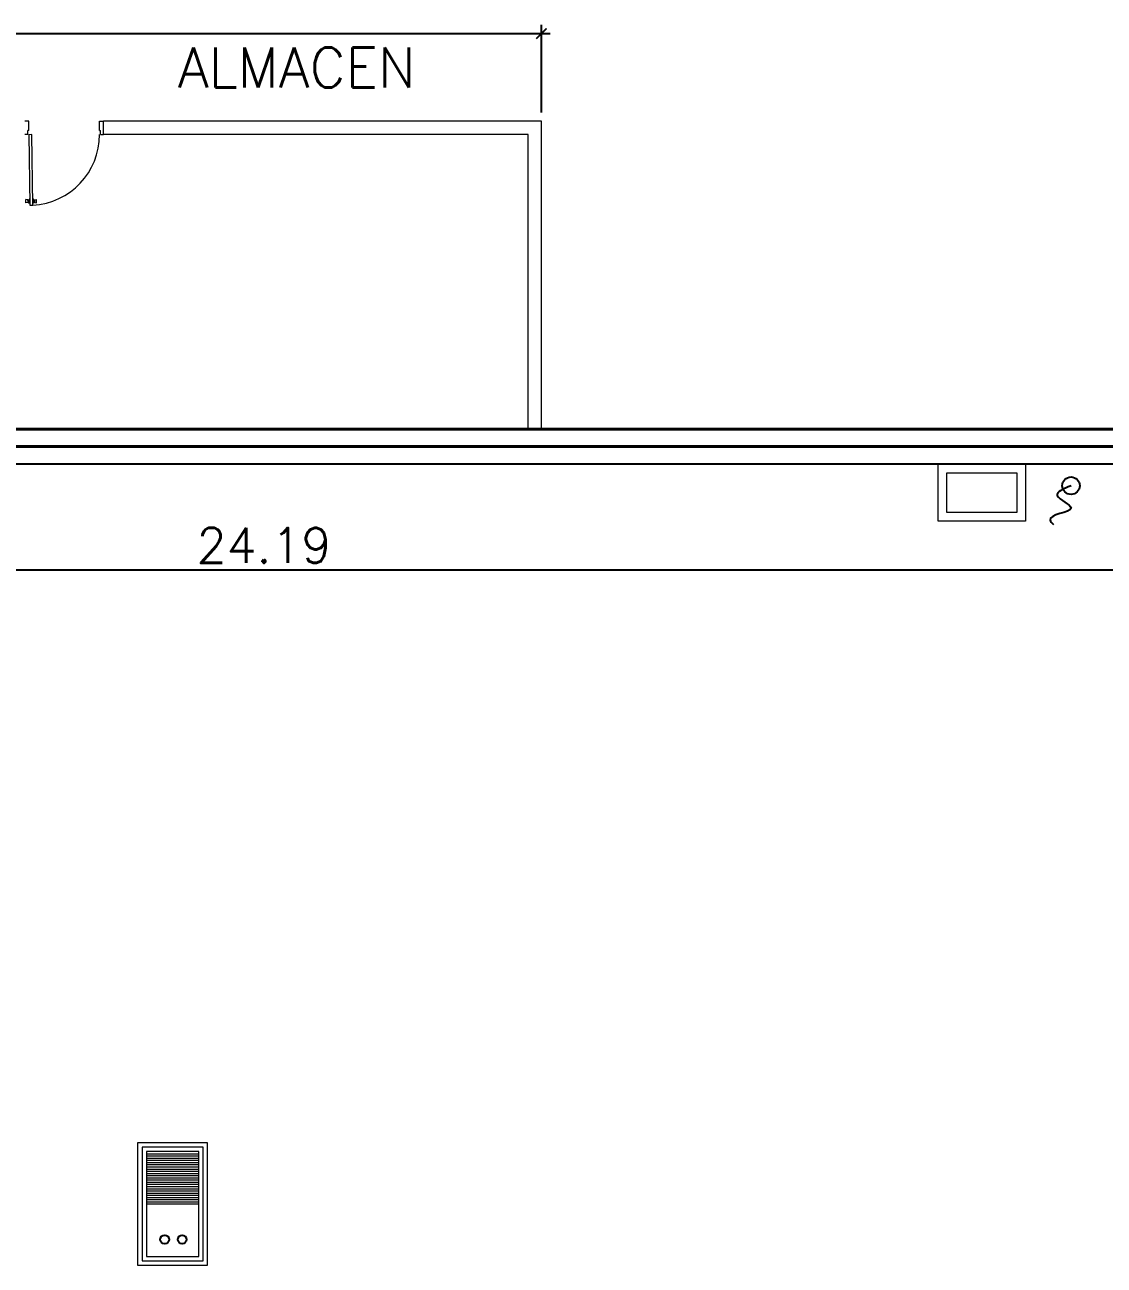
# Model space of a CAD drawing. Header units: metres. Extents: x 2026 to 2182, y 1015 to 1085.
# Drawn here: x 2156.84 to 2169.18, y 1055.89 to 1070.07 of the extents above; entities that cross this region are included whole.
import ezdxf

# ---------------------------------------------------------------- set-up
doc = ezdxf.new("R2010")
doc.units = ezdxf.units.M
doc.linetypes.add('HIDDEN', pattern=[9.525, 6.35, -3.175])
doc.layers.get('Defpoints').update_dxf_attribs({"lineweight": 0})
for name, color, linetype, lineweight in [('01', 9, 'HIDDEN', 9), ('02', 2, 'Continuous', 0), ('AAPUERTA', 42, 'Continuous', 20), ('muro00', 252, 'Continuous', 0), ('MUROS', 1, 'Continuous', 40)]:
    doc.layers.add(name, color=color, linetype=linetype, lineweight=lineweight)
doc.layers.add('015', color=40, linetype='Continuous')
doc.layers.add('03', color=3, linetype='Continuous')
doc.styles.add('COTA50', font='romans.shx', dxfattribs={"height": 0.4})
doc.styles.add('ROMANS', font='ROMANS')
doc.dimstyles.new('1-100', dxfattribs={"dimscale": 0.1, "dimtxt": 0.4, "dimasz": 1.2, "dimexe": 1, "dimexo": 1, "dimgap": 0.8, "dimtad": 1, "dimzin": 4, "dimdsep": 46, "dimtxsty": 'COTA50', "dimblk": 'ARCHTICK', "dimcen": 2.5, "dimdle": 1, "dimclrd": 1, "dimclre": 1, "dimclrt": 256, "dimadec": 0, "dimazin": 0, "dimtfac": 1, "dimtix": 1, "dimtmove": 2, "dimatfit": 3, "dimfxl": 0, "dimtolj": 1, "dimtzin": 4, "dimarcsym": 0})

# ---------------------------------------------------------------- blocks, each defined once
blk = doc.blocks.new('_ARCHTICK')
at = {"color": 0, "linetype": 'ByBlock', "const_width": 0.15}
blk.add_lwpolyline([(-0.5, -0.5), (0.5, 0.5)], dxfattribs=at)
blk = doc.blocks.new('*D43')
at = {"color": 1, "lineweight": -2}
for p, q in [((2147.478, 1065.15), (2147.478, 1063.74)), ((2171.668, 1065.15), (2171.668, 1063.74)), ((2147.378, 1063.84), (2171.768, 1063.84))]:
    blk.add_line(p, q, dxfattribs=at)
at = {"layer": 'Defpoints', "color": 0}
for p in [(2147.478, 1065.25), (2171.668, 1065.25), (2171.668, 1063.84)]:
    blk.add_point(p, dxfattribs=at)
at = {"color": 1, "lineweight": -2, "xscale": 0.1199999999999999, "yscale": 0.1199999999999999, "zscale": 0.1199999999999999, "rotation": 180}
blk.add_blockref('_ARCHTICK', (2147.478, 1063.84), dxfattribs=at)
at = {"color": 1, "lineweight": -2, "xscale": 0.1199999999999999, "yscale": 0.1199999999999999, "zscale": 0.1199999999999999}
blk.add_blockref('_ARCHTICK', (2171.668, 1063.84), dxfattribs=at)
at = {"insert": (2159.573, 1064.12), "char_height": 0.4, "attachment_point": 5, "style": 'COTA50'}
blk.add_mtext('\\A1;24.19', dxfattribs=at)

msp = doc.modelspace()

# ---------------------------------------------------------------- linework, layer by layer
at = {"color": 1}
for p, q in [((2162.746, 1069.07), (2162.746, 1070.073)), ((2147.178, 1069.973), (2162.846, 1069.973))]:
    msp.add_line(p, q, dxfattribs=at)
at = {"layer": '01', "color": 1}
for p, q in [((2157.737, 1068.82), (2157.737, 1068.97)), ((2162.746, 1068.97), (2157.737, 1068.97)), ((2162.746, 1065.45), (2162.746, 1068.97)), ((2162.596, 1068.82), (2157.737, 1068.82)), ((2162.596, 1065.45), (2162.596, 1068.82)), ((2162.596, 1065.45), (2156.837, 1065.45))]:
    msp.add_line(p, q, dxfattribs=at)
at = {"layer": '01'}
for p, q in [((2158.228, 1057.165), (2158.828, 1057.165)), ((2158.228, 1057.14), (2158.828, 1057.14)), ((2158.228, 1057.115), (2158.828, 1057.115)), ((2158.228, 1057.09), (2158.828, 1057.09)), ((2158.228, 1057.065), (2158.828, 1057.065)), ((2158.228, 1057.04), (2158.828, 1057.04)), ((2158.228, 1057.015), (2158.828, 1057.015)), ((2158.228, 1056.99), (2158.828, 1056.99)), ((2158.228, 1056.965), (2158.828, 1056.965)), ((2158.228, 1056.94), (2158.828, 1056.94)), ((2158.228, 1056.915), (2158.828, 1056.915)), ((2158.228, 1056.89), (2158.828, 1056.89)), ((2158.228, 1056.865), (2158.828, 1056.865)), ((2158.228, 1056.84), (2158.828, 1056.84)), ((2158.228, 1056.815), (2158.828, 1056.815)), ((2158.228, 1056.79), (2158.828, 1056.79)), ((2158.228, 1056.765), (2158.828, 1056.765)), ((2158.228, 1056.74), (2158.828, 1056.74)), ((2158.228, 1056.715), (2158.828, 1056.715)), ((2158.228, 1056.69), (2158.828, 1056.69)), ((2158.228, 1056.665), (2158.828, 1056.665)), ((2158.228, 1056.64), (2158.828, 1056.64)), ((2158.228, 1056.615), (2158.828, 1056.615)), ((2158.228, 1056.59), (2158.828, 1056.59))]:
    msp.add_line(p, q, dxfattribs=at)
for points in [[(2158.128, 1057.29), (2158.128, 1055.89), (2158.928, 1055.89), (2158.928, 1057.29)], [(2158.178, 1057.24), (2158.178, 1055.94), (2158.878, 1055.94), (2158.878, 1057.24)], [(2158.228, 1057.19), (2158.228, 1055.99), (2158.828, 1055.99), (2158.828, 1057.19)]]:
    msp.add_lwpolyline(points, close=True, dxfattribs=at)
at = {"layer": '015'}
msp.add_circle((2168.803, 1064.803), 0.1, dxfattribs=at)
msp.add_spline([(2168.803, 1064.803), (2168.646, 1064.691), (2168.803, 1064.547), (2168.563, 1064.41), (2168.603, 1064.359)], degree=3, dxfattribs=at)
at = {"layer": '02'}
for p, q in [((2167.282, 1064.398), (2167.282, 1065.05)), ((2167.282, 1065.05), (2168.282, 1065.05)), ((2168.282, 1065.05), (2168.282, 1064.398)), ((2167.382, 1064.498), (2167.382, 1064.95)), ((2167.382, 1064.95), (2168.182, 1064.95)), ((2168.182, 1064.95), (2168.182, 1064.498)), ((2168.182, 1064.498), (2167.382, 1064.498)), ((2168.282, 1064.398), (2167.282, 1064.398))]:
    msp.add_line(p, q, dxfattribs=at)
at = {"layer": '03'}
for p, q in [((2147.478, 1065.25), (2171.668, 1065.25)), ((2171.668, 1065.05), (2147.678, 1065.05))]:
    msp.add_line(p, q, dxfattribs=at)
for centre in [(2158.437, 1056.185), (2158.637, 1056.185)]:
    msp.add_circle(centre, 0.05, dxfattribs=at)
at = {"layer": 'AAPUERTA'}
for p, q in [((2156.882, 1068.97), (2156.837, 1068.97)), ((2156.882, 1068.865), (2156.872, 1068.865)), ((2156.872, 1068.82), (2156.872, 1068.865)), ((2156.882, 1068.865), (2156.882, 1068.97)), ((2157.692, 1068.97), (2157.737, 1068.97)), ((2157.692, 1068.865), (2157.692, 1068.97)), ((2157.692, 1068.865), (2157.702, 1068.865)), ((2157.702, 1068.82), (2157.702, 1068.865)), ((2156.872, 1068.82), (2156.837, 1068.82)), ((2156.882, 1068.82), (2156.917, 1068.822)), ((2156.882, 1068.82), (2156.893, 1068.01)), ((2156.928, 1068.01), (2156.917, 1068.82)), ((2157.702, 1068.82), (2157.737, 1068.82)), ((2156.893, 1068.01), (2156.928, 1068.01))]:
    msp.add_line(p, q, dxfattribs=at)
at = {"layer": 'AAPUERTA', "lineweight": 13}
for p, q in [((2156.872, 1068.071), (2156.848, 1068.076)), ((2156.849, 1068.036), (2156.848, 1068.076)), ((2156.873, 1068.041), (2156.849, 1068.036)), ((2156.872, 1068.065), (2156.872, 1068.071)), ((2156.872, 1068.065), (2156.872, 1068.047)), ((2156.876, 1068.065), (2156.872, 1068.065)), ((2156.872, 1068.047), (2156.873, 1068.041)), ((2156.876, 1068.047), (2156.872, 1068.047)), ((2156.876, 1068.065), (2156.876, 1068.067)), ((2156.88, 1068.067), (2156.876, 1068.067)), ((2156.876, 1068.065), (2156.876, 1068.047)), ((2156.876, 1068.047), (2156.876, 1068.045)), ((2156.88, 1068.045), (2156.876, 1068.045)), ((2156.88, 1068.067), (2156.88, 1068.07)), ((2156.884, 1068.07), (2156.88, 1068.07)), ((2156.88, 1068.067), (2156.88, 1068.045)), ((2156.88, 1068.045), (2156.88, 1068.042)), ((2156.884, 1068.042), (2156.88, 1068.042)), ((2156.89, 1068.082), (2156.884, 1068.07)), ((2156.884, 1068.07), (2156.884, 1068.042)), ((2156.891, 1068.03), (2156.884, 1068.042)), ((2156.89, 1068.082), (2156.891, 1068.03)), ((2156.892, 1068.082), (2156.89, 1068.082)), ((2156.893, 1068.03), (2156.891, 1068.03)), ((2156.927, 1068.083), (2156.928, 1068.083)), ((2156.927, 1068.057), (2156.927, 1068.057)), ((2156.927, 1068.057), (2156.927, 1068.057)), ((2156.928, 1068.083), (2156.935, 1068.071)), ((2156.928, 1068.083), (2156.929, 1068.03)), ((2156.928, 1068.03), (2156.929, 1068.03)), ((2156.929, 1068.03), (2156.935, 1068.042)), ((2156.935, 1068.071), (2156.935, 1068.042)), ((2156.935, 1068.071), (2156.939, 1068.071)), ((2156.935, 1068.042), (2156.939, 1068.042)), ((2156.939, 1068.068), (2156.939, 1068.071)), ((2156.939, 1068.068), (2156.939, 1068.046)), ((2156.939, 1068.068), (2156.943, 1068.068)), ((2156.939, 1068.046), (2156.939, 1068.042)), ((2156.939, 1068.046), (2156.943, 1068.046)), ((2156.943, 1068.066), (2156.943, 1068.068)), ((2156.943, 1068.066), (2156.943, 1068.048)), ((2156.943, 1068.066), (2156.947, 1068.066)), ((2156.943, 1068.048), (2156.947, 1068.048)), ((2156.943, 1068.048), (2156.943, 1068.046)), ((2156.947, 1068.072), (2156.971, 1068.077)), ((2156.947, 1068.066), (2156.947, 1068.072)), ((2156.947, 1068.066), (2156.947, 1068.048)), ((2156.947, 1068.048), (2156.947, 1068.042)), ((2156.947, 1068.042), (2156.971, 1068.037)), ((2156.971, 1068.037), (2156.971, 1068.077))]:
    msp.add_line(p, q, dxfattribs=at)
msp.add_arc((2156.882, 1068.82), 0.811, 273.2151, 0.004, dxfattribs=at)
at = {"layer": 'MUROS'}
for p, q in [((2171.668, 1065.45), (2147.668, 1065.45)), ((2171.668, 1065.25), (2147.868, 1065.25))]:
    msp.add_line(p, q, dxfattribs=at)

# ---------------------------------------------------------------- block references
at = {"color": 1, "xscale": 0.1199999999999999, "yscale": 0.1199999999999999, "zscale": 0.1199999999999999}
msp.add_blockref('_ARCHTICK', (2162.746, 1069.973), dxfattribs=at)

# ---------------------------------------------------------------- texts
at = {"layer": 'muro00', "insert": (2159.948, 1069.585), "char_height": 0.4563, "attachment_point": 5, "style": 'ROMANS'}
msp.add_mtext_dynamic_manual_height_columns('ALMACEN', width=4.18575, gutter_width=0.75, heights=[0.261], dxfattribs=at)

# ---------------------------------------------------------------- dimensions: what is measured, and where the dimension line sits
dim = msp.add_linear_dim(base=(2171.668, 1063.84), p1=(2147.478, 1065.25), p2=(2171.668, 1065.25), dimstyle='1-100')
dim.commit()
dim.dimension.update_dxf_attribs({"geometry": '*D43', "text_midpoint": (2159.573, 1064.12)})

doc.saveas('drawing.dxf')
